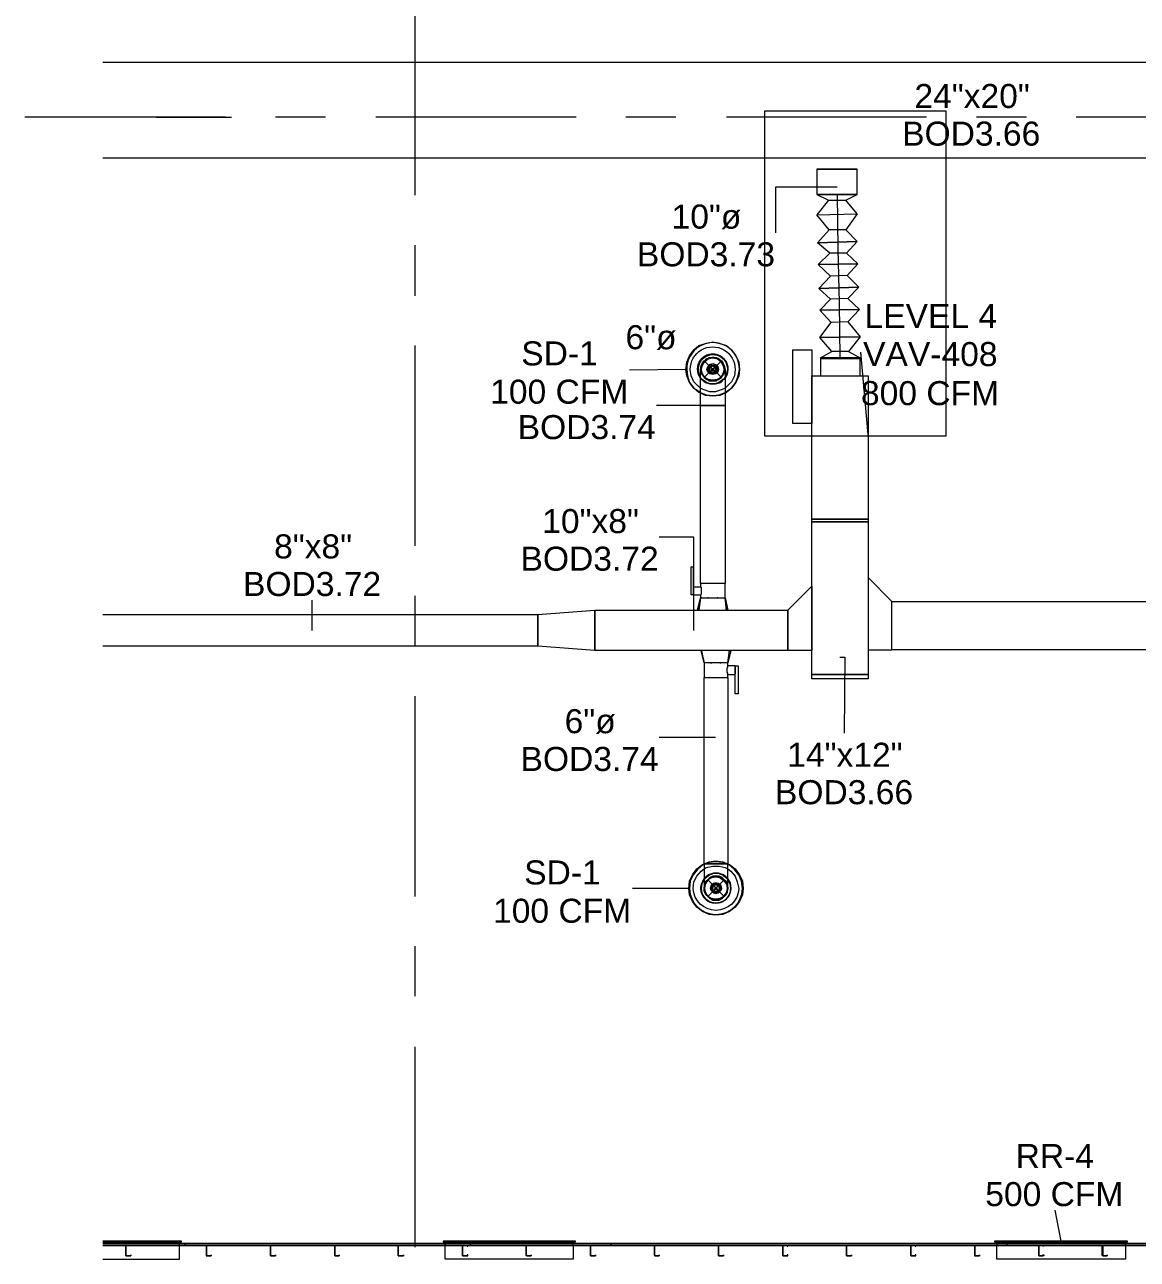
# Model space of a CAD drawing. Header units: metres. Extents: x 98 to 337, y -7 to 53.
# Drawn here: x 105.46 to 112.51, y 37 to 44.83 of the extents above; entities that cross this region are included whole.
import ezdxf

# ---------------------------------------------------------------- set-up
doc = ezdxf.new("R2010")
doc.units = ezdxf.units.M
doc.layers.add('HVAC - Ductos', color=5, linetype='Continuous', lineweight=0)
doc.layers.add('PDF_Text', color=7, linetype='Continuous', lineweight=0)
doc.layers.add('PDF_Geometry', color=7, linetype='Continuous', lineweight=0, true_color=0xaaaaaa)
doc.styles.add('PDF Helvetica', font='')
doc.styles.get('PDF Helvetica').set_extended_font_data('Helvetica')

msp = doc.modelspace()

# ---------------------------------------------------------------- linework, layer by layer
at = {"layer": 'HVAC - Ductos', "lineweight": 0}
for points in [[(105.9562, 44.5892), (116.5903, 44.5892), (116.5903, 43.9799), (105.9562, 43.9799)], [(109.7453, 42.4907), (109.7361, 42.4953), (109.704, 42.5228), (109.6765, 42.5595), (109.6582, 42.6008), (109.6536, 42.642), (109.6582, 42.6878), (109.6765, 42.729), (109.704, 42.7656), (109.7361, 42.7932), (109.7773, 42.8069), (109.8231, 42.816), (109.8689, 42.8069), (109.9102, 42.7932), (109.9422, 42.7656), (109.9698, 42.729), (109.988, 42.6878), (109.9926, 42.642), (109.988, 42.6008), (109.9698, 42.5595), (109.9422, 42.5228), (109.9102, 42.4953), (109.901, 42.4907)], [(109.7727, 42.697), (109.7865, 42.7061), (109.8048, 42.7152), (109.8231, 42.7152), (109.8415, 42.7152), (109.8597, 42.7061), (109.8735, 42.697), (109.8873, 42.6786), (109.8964, 42.6603), (109.8964, 42.642), (109.8964, 42.6236), (109.8873, 42.6053), (109.8735, 42.5916), (109.8597, 42.5778), (109.8415, 42.5732), (109.8231, 42.5686), (109.8048, 42.5732), (109.7865, 42.5778), (109.7727, 42.5916), (109.7589, 42.6053), (109.7544, 42.6236), (109.7498, 42.642), (109.7544, 42.6603), (109.7589, 42.6786), (109.7727, 42.697), (109.7911, 42.7107)], [(109.7544, 42.6099), (109.7544, 42.6145), (109.7544, 42.619), (109.7498, 42.642), (109.7544, 42.6694)], [(109.7544, 42.6694), (109.7544, 42.674)], [(109.7589, 42.674), (109.7727, 42.6924)], [(109.7681, 42.697), (109.8781, 42.5916)], [(109.8781, 42.697), (109.7681, 42.5916)], [(109.7911, 42.7107), (109.7956, 42.7152)], [(109.8002, 42.7107), (109.8231, 42.7152), (109.846, 42.7107)], [(109.8506, 42.7152), (109.8551, 42.7107)], [(109.8551, 42.7107), (109.8735, 42.697), (109.8873, 42.674)], [(109.8918, 42.674), (109.8964, 42.6694)], [(109.8918, 42.6694), (109.8964, 42.642), (109.8918, 42.619)], [(109.7498, 42.6374), (109.7498, 42.6236), (109.7589, 42.6053), (109.7681, 42.5916), (109.7865, 42.5778), (109.8048, 42.5686), (109.8231, 42.5686), (109.8415, 42.5686), (109.8597, 42.5778), (109.8781, 42.5916), (109.8873, 42.6053), (109.8964, 42.6236), (109.8964, 42.6374)], [(109.7911, 42.5778), (109.7727, 42.5916), (109.7589, 42.6145)], [(109.7956, 42.5732), (109.7911, 42.5732)], [(109.846, 42.5732), (109.8231, 42.5686), (109.8002, 42.5732)], [(109.8551, 42.5732), (109.8506, 42.5732)], [(109.8873, 42.6145), (109.8735, 42.5916), (109.8551, 42.5778)], [(109.8964, 42.619), (109.8918, 42.6145), (109.8918, 42.6099)], [(109.901, 42.5228), (109.8827, 42.5137), (109.8415, 42.4999), (109.8048, 42.4999), (109.7635, 42.5137), (109.7453, 42.5228)], [(109.7453, 42.4953), (109.7819, 42.4816), (109.8231, 42.477), (109.8643, 42.4816), (109.901, 42.4953)], [(109.901, 42.4907), (109.8689, 42.477), (109.8231, 42.4725), (109.7773, 42.477), (109.7453, 42.4907)], [(109.7453, 41.2629), (109.7498, 41.2629), (109.7498, 41.2583), (109.7498, 41.2537), (109.7498, 41.2445), (109.7498, 41.2354), (109.7498, 41.2263), (109.7498, 41.2217), (109.7498, 41.2171), (109.7453, 41.2125)], [(109.7453, 41.1941), (109.7361, 41.1162), (109.7407, 41.1162), (109.7498, 41.1162), (109.7681, 41.1162), (109.7727, 41.1162)], [(109.8415, 41.1162), (109.846, 41.1162), (109.8551, 41.1162), (109.8643, 41.1162), (109.8689, 41.1162), (109.8781, 41.1162), (109.8964, 41.1162), (109.9056, 41.1162), (109.9102, 41.1162), (109.901, 41.1941)], [(109.9194, 41.1162), (109.901, 41.1941), (109.9194, 41.1162)], [(105.9562, 41.0888), (108.7144, 41.0888), (108.7144, 40.8872), (105.9562, 40.8872)], [(109.7773, 41.1162), (109.7819, 41.1162), (109.7911, 41.1162), (109.8048, 41.1162)], [(109.8094, 41.1162), (109.814, 41.1162), (109.8369, 41.1162)], [(109.9056, 41.1162), (109.901, 41.1162)], [(109.7681, 40.8597), (109.7589, 40.8597), (109.7544, 40.8597), (109.7498, 40.8597)], [(109.7498, 40.8597), (109.7681, 40.7818), (109.7498, 40.8597)], [(109.7681, 40.7818), (109.7727, 40.7818), (109.7681, 40.7818), (109.7544, 40.8597)], [(109.9194, 40.8597), (109.9285, 40.8597), (109.9331, 40.8597), (109.9377, 40.8597), (109.9194, 40.7818), (109.9148, 40.7818), (109.9102, 40.7818), (109.8964, 40.7818), (109.8827, 40.7818), (109.8643, 40.7818), (109.8415, 40.7818), (109.8231, 40.7818), (109.8048, 40.7818), (109.7911, 40.7818), (109.7773, 40.7818), (109.7727, 40.7818), (109.7681, 40.7818), (109.7681, 40.6901), (109.7773, 40.6901), (109.7911, 40.6901), (109.8048, 40.6901), (109.8231, 40.6901), (109.8415, 40.6901), (109.8643, 40.6901), (109.8827, 40.6901), (109.8964, 40.6901), (109.9102, 40.6901), (109.9148, 40.6901), (109.9194, 40.6901), (109.9194, 40.7085), (109.9652, 40.7085)], [(109.7911, 40.8597), (109.7727, 40.8597)], [(109.8231, 40.8597), (109.8094, 40.8597), (109.8002, 40.8597), (109.7956, 40.8597)], [(109.9148, 40.8597), (109.8964, 40.8597), (109.8918, 40.8597), (109.8873, 40.8597), (109.8781, 40.8597), (109.8643, 40.8597), (109.8597, 40.8597), (109.8551, 40.8597), (109.8323, 40.8597), (109.8277, 40.8597), (109.8048, 40.8597)], [(109.9652, 40.7635), (109.9194, 40.7635), (109.9194, 40.7818), (109.9285, 40.8597)], [(109.9377, 40.8597), (109.9194, 40.7818)], [(109.9194, 40.7085), (109.9194, 40.7131), (109.9194, 40.7177), (109.9148, 40.7222), (109.9148, 40.7314), (109.9148, 40.7405), (109.9148, 40.7497), (109.9194, 40.7543), (109.9194, 40.7589), (109.9194, 40.7635)], [(109.9652, 40.7589), (109.9652, 40.7543), (109.9652, 40.7497), (109.9652, 40.7405), (109.9652, 40.7359), (109.9652, 40.7314), (109.9652, 40.7222), (109.9652, 40.7177), (109.9652, 40.7131)], [(109.7681, 39.5081), (109.8002, 39.5218), (109.8415, 39.5264), (109.8873, 39.5218), (109.9194, 39.5081)], [(109.9194, 39.5035), (109.8873, 39.5172), (109.8415, 39.5218), (109.8002, 39.5172), (109.7681, 39.5035)], [(109.9194, 39.3523), (109.9194, 39.3614), (109.9194, 39.3798), (109.9194, 39.4073), (109.9194, 39.4439), (109.9194, 39.4898), (109.9194, 39.5081), (109.9148, 39.5081), (109.9102, 39.5081), (109.8964, 39.5081), (109.8827, 39.5081), (109.8643, 39.5081), (109.8415, 39.5081), (109.8231, 39.5081), (109.8048, 39.5081), (109.7911, 39.5081), (109.7773, 39.5081), (109.7681, 39.5081), (109.7681, 39.4623), (109.7681, 39.4256), (109.7681, 39.389), (109.7681, 39.366), (109.7681, 39.3569)], [(109.7681, 39.5081), (109.7773, 39.5081), (109.7911, 39.5081), (109.8048, 39.5081), (109.8231, 39.5081), (109.8415, 39.5081), (109.8643, 39.5081), (109.8827, 39.5081), (109.8964, 39.5081), (109.9102, 39.5081), (109.9148, 39.5081), (109.9194, 39.5081)], [(109.7681, 39.476), (109.7819, 39.4852), (109.8231, 39.4943), (109.8643, 39.4943), (109.901, 39.4852), (109.9194, 39.476)], [(109.8689, 39.4256), (109.8735, 39.4256), (109.8735, 39.421), (109.8964, 39.4073), (109.8827, 39.421), (109.8643, 39.4302), (109.8415, 39.4302), (109.8231, 39.4302), (109.8048, 39.421), (109.7911, 39.4073), (109.7773, 39.3936), (109.7681, 39.3752), (109.7681, 39.3614)], [(109.814, 39.2882), (109.7911, 39.3019), (109.7773, 39.3156), (109.7727, 39.334), (109.7681, 39.3523), (109.7727, 39.3752), (109.7773, 39.3936), (109.7911, 39.4073), (109.8048, 39.4164), (109.8231, 39.4256), (109.8415, 39.4302), (109.8643, 39.4256), (109.8781, 39.4164), (109.8964, 39.4073), (109.9056, 39.3936), (109.9148, 39.3752), (109.9102, 39.3936), (109.8964, 39.4073), (109.9102, 39.3844), (109.9148, 39.3844), (109.9148, 39.3798)], [(109.7727, 39.3294), (109.7681, 39.3523), (109.7727, 39.3798), (109.7727, 39.3844)], [(109.7773, 39.3844), (109.7911, 39.4073), (109.814, 39.421)], [(109.7911, 39.4073), (109.8964, 39.3019)], [(109.8964, 39.4073), (109.7911, 39.3019)], [(109.8094, 39.421), (109.814, 39.4256), (109.8185, 39.4256)], [(109.8185, 39.421), (109.8415, 39.4302), (109.8689, 39.421)], [(109.9194, 39.3614), (109.9148, 39.3752), (109.9148, 39.3523), (109.9148, 39.334), (109.9056, 39.3156), (109.8964, 39.3019)], [(109.9102, 39.3798), (109.9148, 39.3523), (109.9102, 39.3294)], [(109.7681, 39.3569), (109.7681, 39.3523)], [(109.7727, 39.3248), (109.7727, 39.3294)], [(109.7911, 39.3065), (109.7773, 39.3248)], [(109.7911, 39.3019), (109.8048, 39.2928), (109.8231, 39.2836), (109.8415, 39.279), (109.8643, 39.2836), (109.8781, 39.2928), (109.8964, 39.3019), (109.8735, 39.2882)], [(109.8185, 39.2836), (109.814, 39.2836), (109.8094, 39.2882)], [(109.8689, 39.2836), (109.8415, 39.279), (109.8185, 39.2836)], [(109.8735, 39.2882), (109.8735, 39.2836), (109.8689, 39.2836)], [(109.9102, 39.3248), (109.8964, 39.3065)], [(109.9148, 39.3294), (109.9148, 39.3248), (109.9102, 39.3248)]]:
    msp.add_lwpolyline(points, dxfattribs=at)
for points in [[(109.901, 42.4953), (109.9056, 42.4999), (109.9422, 42.5228), (109.9698, 42.5595), (109.9835, 42.6008), (109.9926, 42.642, 1.013803), (109.6582, 42.642), (109.6627, 42.6008), (109.6765, 42.5595), (109.704, 42.5228), (109.7407, 42.4999), (109.7453, 42.4953)], [(109.7453, 42.5228), (109.7315, 42.5366), (109.704, 42.5641), (109.6857, 42.6008), (109.6811, 42.642, -1.008117), (109.9652, 42.642), (109.9606, 42.6008), (109.9422, 42.5641), (109.9148, 42.5366), (109.901, 42.5228)], [(109.901, 42.642, 0.646668), (109.7727, 42.697), (109.7865, 42.7107), (109.8048, 42.7152), (109.8231, 42.7198), (109.8415, 42.7152), (109.8597, 42.7107), (109.8781, 42.697), (109.8873, 42.6832), (109.8964, 42.6648), (109.901, 42.642), (109.8964, 42.6374), (109.901, 42.642), (109.901, 42.6282), (109.901, 42.6008), (109.901, 42.5641), (109.901, 42.5183), (109.901, 42.4679), (109.901, 42.4129), (109.901, 41.2858), (109.8964, 41.2858), (109.8873, 41.2858), (109.8781, 41.2858), (109.8597, 41.2858), (109.8415, 41.2858), (109.8231, 41.2858), (109.8048, 41.2858), (109.7865, 41.2858), (109.7681, 41.2858), (109.7589, 41.2858), (109.7498, 41.2858), (109.7453, 41.2858), (109.7453, 41.2629), (109.6994, 41.2629), (109.6994, 41.2583), (109.6994, 41.2537), (109.6994, 41.2445), (109.6994, 41.2399), (109.6994, 41.2308), (109.6994, 41.2263), (109.6994, 41.2217), (109.6994, 41.2171), (109.6994, 41.2125), (109.7453, 41.2125), (109.7453, 41.1941), (109.7269, 41.1162), (109.7315, 41.1162), (109.7269, 41.1162), (109.7453, 41.1941), (109.7498, 41.1941), (109.7544, 41.1941), (109.7589, 41.1941), (109.7681, 41.1941), (109.7865, 41.1941), (109.8048, 41.1941), (109.8231, 41.1941), (109.8415, 41.1941), (109.8597, 41.1941), (109.8781, 41.1941), (109.8873, 41.1941), (109.8918, 41.1941), (109.8964, 41.1941), (109.901, 41.1941), (109.901, 41.2858), (109.8964, 41.2858), (109.8873, 41.2858), (109.8781, 41.2858), (109.8597, 41.2858), (109.8415, 41.2858), (109.8231, 41.2858), (109.8048, 41.2858), (109.7865, 41.2858), (109.7681, 41.2858), (109.7589, 41.2858), (109.7498, 41.2858), (109.7453, 41.2858), (109.7453, 42.4129), (109.7498, 42.4129), (109.7589, 42.4129), (109.7681, 42.4129), (109.7865, 42.4129), (109.8048, 42.4129), (109.8231, 42.4129), (109.8415, 42.4129), (109.8597, 42.4129), (109.8781, 42.4129), (109.8873, 42.4129), (109.8964, 42.4129), (109.901, 42.4129), (109.8964, 42.4129), (109.8873, 42.4129), (109.8781, 42.4129), (109.8597, 42.4129), (109.8415, 42.4129), (109.8231, 42.4129), (109.8048, 42.4129), (109.7865, 42.4129), (109.7681, 42.4129), (109.7589, 42.4129), (109.7498, 42.4129), (109.7453, 42.4129), (109.7453, 42.4495), (109.7453, 42.4999), (109.7453, 42.5503), (109.7453, 42.587), (109.7453, 42.619), (109.7453, 42.6374), (109.7453, 42.642)], [(109.7681, 39.5035), (109.7589, 39.4989), (109.7269, 39.4714), (109.6994, 39.4394), (109.6811, 39.3981), (109.6765, 39.3523, 0.985971), (110.011, 39.3523), (110.0064, 39.3981), (109.988, 39.4394), (109.9606, 39.4714), (109.9285, 39.4989), (109.9194, 39.5035)], [(109.9194, 39.476), (109.9377, 39.4623), (109.9652, 39.4302), (109.9789, 39.3936), (109.988, 39.3523, -0.962325), (109.6994, 39.3523), (109.704, 39.3936), (109.7223, 39.4302), (109.7498, 39.4623), (109.7681, 39.476)]]:
    msp.add_lwpolyline(points, format="xyb", dxfattribs=at)
for points in [[(109.9194, 42.642, 1.340665), (109.7453, 42.5916), (109.7361, 42.6099), (109.7315, 42.642, -1.360571), (109.901, 42.5916), (109.9102, 42.6099), (109.9194, 42.642, 1.017925), (109.7269, 42.642), (109.7315, 42.6099), (109.7453, 42.587, -1.39609)], [(109.7681, 39.4119), (109.7544, 39.389), (109.7453, 39.3523, 0.970517), (109.9377, 39.3523), (109.9331, 39.3844), (109.9194, 39.4073, -1.368098), (109.7498, 39.3523), (109.7544, 39.3844), (109.7681, 39.4073, 1.368652), (109.9377, 39.3523, -1.384019)]]:
    msp.add_lwpolyline(points, format="xyb", close=True, dxfattribs=at)
for points in [[(109.8827, 42.6878), (109.846, 42.7152), (109.8002, 42.7152), (109.7635, 42.6878), (109.7453, 42.642), (109.7635, 42.6008), (109.8002, 42.5686), (109.846, 42.5686), (109.8827, 42.6008), (109.901, 42.642)], [(109.7681, 42.697), (109.7589, 42.6832), (109.7498, 42.6648), (109.7453, 42.642), (109.7498, 42.6374), (109.7453, 42.642), (109.7498, 42.6648), (109.7589, 42.6832)], [(109.7589, 42.6694), (109.7727, 42.6924), (109.7956, 42.7107), (109.8231, 42.7152), (109.8506, 42.7107), (109.8735, 42.6924), (109.8873, 42.6694), (109.8964, 42.642), (109.8873, 42.6145), (109.8735, 42.5916), (109.8506, 42.5778), (109.8231, 42.5732), (109.7956, 42.5778), (109.7727, 42.5916), (109.7589, 42.6145), (109.7498, 42.642)], [(109.7911, 42.6603), (109.8048, 42.674), (109.8231, 42.6786), (109.8415, 42.674), (109.8551, 42.6603), (109.8597, 42.642), (109.8551, 42.6236), (109.8415, 42.6145), (109.8231, 42.6099), (109.8048, 42.6145), (109.7911, 42.6236), (109.7865, 42.642)], [(109.7956, 42.6603), (109.8048, 42.674), (109.8231, 42.6786), (109.8415, 42.674), (109.8506, 42.6603), (109.8551, 42.642), (109.8506, 42.6282), (109.8415, 42.6145), (109.8231, 42.6099), (109.8048, 42.6145), (109.7956, 42.6282), (109.7911, 42.642)], [(109.8002, 42.6603), (109.814, 42.6694), (109.8323, 42.6694), (109.846, 42.6603), (109.8506, 42.642), (109.846, 42.6282), (109.8323, 42.619), (109.814, 42.619), (109.8002, 42.6282), (109.7956, 42.642)], [(109.8048, 42.6557), (109.814, 42.6648), (109.8323, 42.6648), (109.8415, 42.6557), (109.846, 42.642), (109.8415, 42.6282), (109.8323, 42.619), (109.814, 42.619), (109.8048, 42.6282), (109.8002, 42.642)], [(109.8094, 42.6557), (109.8231, 42.6648), (109.8369, 42.6557), (109.8415, 42.642), (109.8369, 42.6282), (109.8231, 42.6236), (109.8094, 42.6282), (109.8048, 42.642)], [(109.8185, 42.6465), (109.8185, 42.642), (109.8185, 42.6465), (109.8277, 42.6465), (109.8277, 42.642), (109.8277, 42.6465)], [(109.7498, 42.5824), (109.7773, 42.5641), (109.8048, 42.5503), (109.8415, 42.5503), (109.8689, 42.5641), (109.8964, 42.5824), (109.8735, 42.5595), (109.8415, 42.5503), (109.8048, 42.5503), (109.7773, 42.5595), (109.7498, 42.5824), (109.7453, 42.587), (109.7498, 42.5824), (109.7453, 42.5916)], [(109.901, 42.5916), (109.8964, 42.5824), (109.8689, 42.5641), (109.8415, 42.5503), (109.8048, 42.5503), (109.7773, 42.5641), (109.7498, 42.5824), (109.7773, 42.5595), (109.8048, 42.5503), (109.8415, 42.5503), (109.8735, 42.5595), (109.8964, 42.5824), (109.901, 42.587), (109.8964, 42.5824)], [(109.8277, 42.6374), (109.8277, 42.642), (109.8277, 42.6374), (109.8185, 42.6374), (109.8185, 42.642), (109.8185, 42.6374)], [(109.901, 42.587), (109.9148, 42.6099), (109.9194, 42.642), (109.9148, 42.6099)], [(110.4508, 40.7085), (110.4508, 41.6752), (110.8082, 41.6752), (110.8082, 40.7085)], [(109.6857, 41.3911), (109.6994, 41.3911), (109.6994, 41.2125), (109.6857, 41.2125)], [(110.9593, 40.8643), (110.9593, 41.1712), (110.8082, 41.3225), (110.8082, 40.8643)], [(110.2996, 41.1162), (110.4508, 41.2675), (110.4508, 40.8597), (110.2996, 40.8597)], [(109.7544, 41.1941), (109.7498, 41.1941)], [(109.7956, 41.1941), (109.7911, 41.1941)], [(109.8551, 41.1941), (109.8506, 41.1941)], [(115.3532, 40.8643), (110.9593, 40.8643), (110.9593, 41.1712), (115.3532, 41.1712)], [(109.0763, 40.8597), (108.7144, 40.8872), (108.7144, 41.0888), (109.0763, 41.1162)], [(109.0763, 41.1162), (110.2996, 41.1162), (110.2996, 40.8597), (109.0763, 40.8597)], [(109.9148, 41.1162), (109.9194, 41.1162)], [(109.8094, 40.7818), (109.814, 40.7818), (109.8185, 40.7818), (109.814, 40.7818)], [(109.8689, 40.7818), (109.8735, 40.7818)], [(109.9194, 40.6901), (109.9194, 39.5081), (109.9285, 39.5035), (109.9652, 39.476), (109.9926, 39.4394), (110.011, 39.3981), (110.0156, 39.3523), (110.011, 39.311), (109.9926, 39.2698), (109.9652, 39.2332), (109.9285, 39.2057), (109.8873, 39.1874), (109.8415, 39.1828), (109.8002, 39.1874), (109.7589, 39.2057), (109.7223, 39.2332), (109.6949, 39.2698), (109.6765, 39.311), (109.6719, 39.3523), (109.6765, 39.3981), (109.6949, 39.4394), (109.7223, 39.476), (109.7589, 39.5035), (109.7681, 39.5081), (109.7681, 40.6901), (109.7773, 40.6901), (109.7911, 40.6901), (109.8048, 40.6901), (109.8231, 40.6901), (109.8415, 40.6901), (109.8643, 40.6901), (109.8827, 40.6901), (109.8964, 40.6901), (109.9102, 40.6901), (109.9148, 40.6901)], [(109.9835, 40.5848), (109.9652, 40.5848), (109.9652, 40.7635), (109.9835, 40.7635)], [(110.4508, 40.7085), (110.8082, 40.7085), (110.8082, 40.681), (110.4508, 40.681)], [(109.7681, 39.4164), (109.7956, 39.4394), (109.8277, 39.4485), (109.8597, 39.4485), (109.8918, 39.4394), (109.9194, 39.4164), (109.9194, 39.4119), (109.9194, 39.4164), (109.8918, 39.4394), (109.8597, 39.4485), (109.8277, 39.4485), (109.7956, 39.4394), (109.7681, 39.4164), (109.7681, 39.4119)], [(109.9148, 39.4164), (109.8918, 39.4348), (109.8597, 39.4485), (109.8277, 39.4485), (109.7956, 39.4348), (109.7727, 39.4164), (109.7681, 39.4073), (109.7727, 39.4164), (109.7956, 39.4348), (109.8277, 39.4485), (109.8597, 39.4485), (109.8918, 39.4348), (109.9148, 39.4164), (109.9194, 39.4073)], [(109.9056, 39.3981), (109.8689, 39.4256), (109.8185, 39.4256), (109.7819, 39.3981), (109.7681, 39.3523), (109.7819, 39.311), (109.8185, 39.2836), (109.8689, 39.2836), (109.9056, 39.311), (109.9194, 39.3523)], [(109.7681, 39.3523), (109.7681, 39.3614), (109.7681, 39.3523), (109.7681, 39.334)], [(109.7773, 39.3798), (109.7911, 39.4027), (109.814, 39.421), (109.8415, 39.4256), (109.8689, 39.421), (109.8918, 39.4027), (109.9102, 39.3798), (109.9148, 39.3523), (109.9102, 39.3294), (109.8918, 39.3019), (109.8689, 39.2882), (109.8415, 39.2836), (109.814, 39.2882), (109.7911, 39.3019), (109.7773, 39.3294), (109.7727, 39.3523)], [(109.7727, 39.334), (109.7773, 39.3156), (109.7911, 39.3019), (109.8048, 39.2882), (109.8231, 39.279), (109.8415, 39.279), (109.8643, 39.279), (109.8827, 39.2882), (109.8964, 39.3019), (109.9102, 39.3156), (109.9148, 39.334), (109.9194, 39.3523), (109.9194, 39.3614), (109.9194, 39.3523), (109.9148, 39.334), (109.9102, 39.3156), (109.8964, 39.3019), (109.8827, 39.2882), (109.8643, 39.279), (109.8415, 39.279), (109.8231, 39.279), (109.8048, 39.2882), (109.7911, 39.3019), (109.7773, 39.3156)], [(109.814, 39.3706), (109.8094, 39.3523), (109.814, 39.3706), (109.8277, 39.3844), (109.8415, 39.389), (109.8597, 39.3844), (109.8735, 39.3706), (109.8781, 39.3523), (109.8735, 39.3706), (109.8597, 39.3844), (109.8415, 39.389), (109.8277, 39.3844)], [(109.8231, 39.3706), (109.8185, 39.3523), (109.8231, 39.3706), (109.8369, 39.3798), (109.8506, 39.3798), (109.8643, 39.3706), (109.8689, 39.3523), (109.8643, 39.3706), (109.8506, 39.3798), (109.8369, 39.3798)], [(109.8277, 39.3706), (109.8415, 39.3752), (109.8597, 39.3706), (109.8643, 39.3523), (109.8597, 39.3386), (109.8415, 39.334), (109.8277, 39.3386), (109.8231, 39.3523)], [(109.8415, 39.3569), (109.8369, 39.3523), (109.8415, 39.3614), (109.846, 39.3614), (109.8506, 39.3523), (109.846, 39.3569)], [(109.9377, 39.3523), (109.9331, 39.389), (109.9194, 39.4119), (109.9331, 39.389)], [(109.8735, 39.3386), (109.8781, 39.3523), (109.8735, 39.3386), (109.8597, 39.3248), (109.8415, 39.3202), (109.8277, 39.3248), (109.814, 39.3386), (109.8094, 39.3523), (109.814, 39.3386), (109.8277, 39.3248), (109.8415, 39.3202), (109.8597, 39.3248)], [(109.8643, 39.3386), (109.8689, 39.3523), (109.8643, 39.3386), (109.8506, 39.3294), (109.8369, 39.3294), (109.8231, 39.3386), (109.8185, 39.3523), (109.8231, 39.3386), (109.8369, 39.3294), (109.8506, 39.3294)], [(109.846, 39.3477), (109.8506, 39.3523), (109.846, 39.3477), (109.8415, 39.3477), (109.8369, 39.3523), (109.8415, 39.3477)]]:
    msp.add_lwpolyline(points, close=True, dxfattribs=at)
at = {"layer": 'PDF_Geometry', "lineweight": 0}
for points in [[(107.9354, 45.0152), (107.9354, 43.7461)], [(105.9378, 44.241), (105.4613, 44.241)], [(106.735, 44.241), (105.9378, 44.241)], [(106.2952, 44.241), (106.5335, 44.241), (106.7717, 44.241)], [(107.3673, 44.241), (107.0512, 44.241)], [(108.9572, 44.241), (107.688, 44.241)], [(109.5894, 44.241), (109.2733, 44.241)], [(111.1793, 44.241), (109.9102, 44.241)], [(111.8116, 44.241), (111.4955, 44.241)], [(113.4014, 44.241), (112.1277, 44.241)], [(110.4829, 43.9111), (110.4829, 43.7507), (110.5562, 43.7141), (110.4829, 43.6225), (110.7395, 43.627), (110.6662, 43.7141)], [(110.5562, 43.7141), (110.6662, 43.7141), (110.7395, 43.7507), (110.7395, 43.9111)], [(110.6112, 43.7966), (110.2217, 43.7966), (110.2217, 43.5079)], [(110.6112, 43.7507), (110.6158, 43.4071), (110.6249, 43.0635), (110.6295, 42.7152)], [(110.6662, 43.5263), (110.7395, 43.4529), (110.4875, 43.4437), (110.5608, 43.5263), (110.4829, 43.6225), (110.7395, 43.627), (110.6662, 43.5263), (110.5608, 43.5263)], [(107.9354, 43.4301), (107.9354, 43.1093)], [(110.6707, 43.3796), (110.7441, 43.3109), (110.492, 43.3063), (110.5654, 43.3796), (110.4875, 43.4437), (110.7395, 43.4529), (110.6707, 43.3796), (110.5654, 43.3796)], [(110.6753, 43.2376), (110.7486, 43.1643), (110.4966, 43.1552), (110.57, 43.233), (110.492, 43.3063), (110.7441, 43.3109), (110.6753, 43.2376), (110.57, 43.233)], [(110.6799, 43.0909), (110.7532, 43.0223), (110.5012, 43.0177), (110.57, 43.0864), (110.4966, 43.1552), (110.7486, 43.1643), (110.6799, 43.0909), (110.57, 43.0864)], [(110.6799, 42.9443), (110.7578, 42.8481), (110.5012, 42.8436), (110.5745, 42.9398), (110.5012, 43.0177), (110.7532, 43.0223), (110.6799, 42.9443), (110.5745, 42.9398)], [(110.6844, 42.7565), (110.7578, 42.7152), (110.5058, 42.7152), (110.5791, 42.7565), (110.5012, 42.8436), (110.7578, 42.8481), (110.6844, 42.7565), (110.5791, 42.7565)], [(107.9354, 42.7932), (107.9354, 41.524)], [(110.8082, 42.2296), (110.7624, 42.7519)], [(110.7578, 42.7152), (110.7532, 42.7152), (110.7349, 42.7152), (110.7074, 42.7152), (110.6707, 42.7152), (110.6295, 42.7152), (110.5928, 42.7152), (110.5562, 42.7152), (110.5287, 42.7152), (110.5104, 42.7152), (110.5058, 42.7152)], [(109.6536, 42.642), (109.2962, 42.6374)], [(109.8231, 42.4129), (109.4658, 42.4129)], [(109.704, 40.988), (109.704, 41.579), (109.484, 41.579)], [(107.2848, 40.988), (107.2848, 41.1804)], [(107.9354, 41.2079), (107.9354, 40.8917)], [(110.6295, 40.8185), (110.6616, 40.8185), (110.657, 40.3374)], [(107.9354, 40.571), (107.9354, 39.3019)], [(109.8415, 40.3099), (109.484, 40.3099)], [(109.6719, 39.3523), (109.3145, 39.3523)], [(107.9354, 38.9858), (107.9354, 38.6696)], [(107.9354, 38.3489), (107.9354, 37.0798)], [(112.0315, 37.1164), (111.9949, 37.3135)], [(105.9562, 37.1118), (106.4555, 37.1118), (106.4555, 37.1164), (105.9562, 37.1164), (106.4327, 37.1164)], [(105.9562, 37.0019), (106.4418, 37.0019), (106.4418, 37.089), (105.9562, 37.089), (106.4418, 37.089), (106.4418, 37.1118), (106.451, 37.1118)], [(124.5578, 37.1027), (117.6257, 37.1027), (116.7369, 37.1027), (112.5767, 37.1027), (111.6878, 37.1027), (109.1771, 37.1027), (108.2882, 37.1027), (106.4785, 37.1027), (105.9562, 37.1027), (106.4785, 37.1027), (106.4785, 37.089), (105.9562, 37.089), (106.4785, 37.089), (106.4785, 37.1027), (108.2882, 37.1027), (109.1771, 37.1027), (111.6878, 37.1027), (112.5767, 37.1027), (116.7369, 37.1027), (117.6257, 37.1027), (124.5578, 37.1027)], [(108.1141, 37.1118), (108.9526, 37.1118)], [(108.9297, 37.1164), (108.1371, 37.1164)], [(111.6146, 37.1118), (111.6237, 37.1118), (111.6237, 37.089), (112.4393, 37.089), (112.4393, 37.0019), (111.6237, 37.0019), (111.6237, 37.089), (112.4393, 37.089), (112.4393, 37.1118), (112.453, 37.1118), (112.453, 37.1164), (111.61, 37.1164), (111.61, 37.1118), (112.453, 37.1118)], [(112.4301, 37.1164), (111.6329, 37.1164)]]:
    msp.add_lwpolyline(points, dxfattribs=at)
at = {"layer": 'PDF_Geometry', "color": 240, "lineweight": 0, "true_color": 0xed1f24}
msp.add_lwpolyline([(110.1543, 44.2805), (111.3012, 44.2805), (111.3012, 42.2193), (110.1543, 42.2193)], close=True, dxfattribs=at)
at = {"layer": 'PDF_Geometry', "lineweight": 0}
for points in [[(110.4829, 43.9111), (110.4875, 43.9111), (110.5012, 43.9111), (110.5196, 43.9111), (110.547, 43.9111), (110.5791, 43.9111), (110.6112, 43.9111), (110.6432, 43.9111), (110.6753, 43.9111), (110.7028, 43.9111), (110.7211, 43.9111), (110.7349, 43.9111), (110.7395, 43.9111), (110.7349, 43.9111), (110.7211, 43.9111), (110.7028, 43.9111), (110.6753, 43.9111), (110.6432, 43.9111), (110.6112, 43.9111), (110.5791, 43.9111), (110.547, 43.9111), (110.5196, 43.9111), (110.5012, 43.9111), (110.4875, 43.9111)], [(110.4829, 43.7507), (110.4875, 43.7507), (110.5012, 43.7507), (110.5196, 43.7507), (110.547, 43.7507), (110.5791, 43.7507), (110.6112, 43.7507), (110.6432, 43.7507), (110.6753, 43.7507), (110.7028, 43.7507), (110.7211, 43.7507), (110.7349, 43.7507), (110.7395, 43.7507), (110.7349, 43.7507), (110.7211, 43.7507), (110.7028, 43.7507), (110.6753, 43.7507), (110.6432, 43.7507), (110.6112, 43.7507), (110.5791, 43.7507), (110.547, 43.7507), (110.5196, 43.7507), (110.5012, 43.7507), (110.4875, 43.7507)], [(110.4829, 43.7507), (110.7395, 43.7507)], [(110.3317, 42.7656), (110.4508, 42.7656), (110.4508, 42.2983), (110.3317, 42.2983)], [(110.7578, 42.7107), (110.7486, 42.7107), (110.7303, 42.7107), (110.7028, 42.7107), (110.6707, 42.7107), (110.6295, 42.7107), (110.5928, 42.7107), (110.5562, 42.7107), (110.5287, 42.7107), (110.5104, 42.7107), (110.5058, 42.7107), (110.5058, 42.6008), (110.5104, 42.6008), (110.5241, 42.6008), (110.5424, 42.6008), (110.57, 42.6008), (110.5974, 42.6008), (110.6295, 42.6008), (110.6616, 42.6008), (110.6936, 42.6008), (110.7211, 42.6008), (110.7395, 42.6008), (110.7532, 42.6008), (110.7578, 42.6008), (110.7578, 42.7107), (110.7578, 42.7152), (110.7532, 42.7152), (110.7349, 42.7152), (110.7074, 42.7152), (110.6707, 42.7152), (110.6295, 42.7152), (110.5928, 42.7152), (110.5562, 42.7152), (110.5287, 42.7152), (110.5104, 42.7152), (110.5058, 42.7152), (110.5058, 42.7107), (110.5104, 42.7107), (110.5287, 42.7107), (110.5562, 42.7107), (110.5928, 42.7107), (110.6295, 42.7107), (110.6707, 42.7107), (110.7028, 42.7107), (110.7303, 42.7107), (110.7486, 42.7107)], [(110.7578, 42.7107), (110.7532, 42.7107), (110.7395, 42.7107), (110.7211, 42.7107), (110.6936, 42.7107), (110.6616, 42.7107), (110.6295, 42.7107), (110.5974, 42.7107), (110.57, 42.7107), (110.5424, 42.7107), (110.5241, 42.7107), (110.5104, 42.7107), (110.5058, 42.7107), (110.5104, 42.7107), (110.5241, 42.7107), (110.5424, 42.7107), (110.57, 42.7107), (110.5974, 42.7107), (110.6295, 42.7107), (110.6616, 42.7107), (110.6936, 42.7107), (110.7211, 42.7107), (110.7395, 42.7107), (110.7532, 42.7107)], [(110.8082, 42.6008), (110.8082, 41.6936), (110.4508, 41.6936), (110.4508, 42.6008)], [(110.8082, 41.6936), (110.8082, 41.6752), (110.4508, 41.6752), (110.4508, 41.6936)], [(108.2882, 37.1027), (108.2882, 37.089), (108.2654, 37.089), (108.2882, 37.089), (108.2882, 37.1027), (106.4785, 37.1027), (106.4785, 37.089), (106.616, 37.089), (106.4785, 37.089), (106.4785, 37.1027)], [(108.9526, 37.1164), (108.1141, 37.1164), (108.1141, 37.1118), (108.1279, 37.1118), (108.1279, 37.089), (108.9388, 37.089), (108.9388, 37.1118), (108.9526, 37.1118)], [(108.2882, 37.089), (108.2882, 37.1027)], [(108.2882, 37.089), (109.1771, 37.089), (109.1771, 37.1027), (109.1771, 37.089)], [(111.6878, 37.1027), (111.6878, 37.089), (111.5137, 37.089), (111.6878, 37.089), (111.6878, 37.1027), (109.1771, 37.1027), (109.1771, 37.089), (109.4566, 37.089), (109.1771, 37.089), (109.1771, 37.1027)], [(111.6878, 37.089), (111.6878, 37.1027)], [(111.6878, 37.089), (112.5767, 37.089), (112.5767, 37.1027), (112.5767, 37.089)], [(106.034, 37.089), (105.9562, 37.089)], [(106.1028, 37.089), (106.1028, 37.0294), (106.1028, 37.0248), (106.1348, 37.0248), (106.1348, 37.0294), (106.1348, 37.0248), (106.1028, 37.0248), (106.1028, 37.0294), (106.1028, 37.089), (106.1348, 37.089)], [(106.2723, 37.089), (106.1165, 37.089)], [(106.1348, 37.0844), (106.1348, 37.089)], [(106.4373, 37.089), (106.3548, 37.089)], [(106.6434, 37.089), (106.616, 37.089), (106.6114, 37.089), (106.6114, 37.0294), (106.6114, 37.0248), (106.616, 37.0248), (106.6434, 37.0248), (106.6434, 37.0294), (106.6434, 37.0248), (106.616, 37.0248), (106.616, 37.0294), (106.616, 37.089), (106.6434, 37.089), (106.6434, 37.0844)], [(107.0191, 37.089), (106.6434, 37.089)], [(107.0512, 37.089), (107.0191, 37.089), (107.0191, 37.0294), (107.0191, 37.0248), (107.0512, 37.0248), (107.0512, 37.0294), (107.0512, 37.0248), (107.0191, 37.0248), (107.0191, 37.0294), (107.0191, 37.089), (107.0512, 37.089), (107.0512, 37.0844)], [(107.4269, 37.089), (107.0512, 37.089)], [(107.4544, 37.089), (107.4269, 37.089), (107.4269, 37.0294), (107.4269, 37.0248), (107.4544, 37.0248), (107.4544, 37.0294), (107.4544, 37.0248), (107.4269, 37.0248), (107.4269, 37.0294), (107.4269, 37.089), (107.4544, 37.089), (107.4544, 37.0844)], [(107.8346, 37.089), (107.4544, 37.089)], [(107.8622, 37.089), (107.8346, 37.089), (107.83, 37.089), (107.83, 37.0294), (107.83, 37.0248), (107.8346, 37.0248), (107.8622, 37.0248), (107.8622, 37.0294), (107.8622, 37.0248), (107.8346, 37.0248), (107.83, 37.0248), (107.83, 37.0294), (107.83, 37.089), (107.8346, 37.089), (107.8622, 37.089), (107.8622, 37.0844)], [(108.2378, 37.089), (107.8622, 37.089)], [(108.9388, 37.089), (108.9388, 37.0019), (108.1279, 37.0019), (108.1279, 37.089)], [(108.2562, 37.089), (108.1371, 37.089)], [(108.27, 37.089), (108.2378, 37.089), (108.2378, 37.0294), (108.2378, 37.0248), (108.27, 37.0248), (108.27, 37.0294), (108.2654, 37.0294), (108.2654, 37.0248), (108.2378, 37.0248), (108.2378, 37.0294), (108.2378, 37.089), (108.2654, 37.089), (108.2654, 37.0844), (108.27, 37.0844)], [(108.4944, 37.089), (108.3386, 37.089)], [(108.7327, 37.089), (108.5769, 37.089)], [(108.6456, 37.089), (108.6411, 37.089), (108.6411, 37.0294), (108.6456, 37.0248), (108.6731, 37.0248), (108.6731, 37.0294), (108.6731, 37.0248), (108.6456, 37.0248), (108.6411, 37.0248), (108.6411, 37.0294), (108.6411, 37.089), (108.6456, 37.089), (108.6731, 37.089)], [(108.6731, 37.0844), (108.6731, 37.089)], [(108.9342, 37.089), (108.8152, 37.089)], [(109.0488, 37.089), (109.0488, 37.0294), (109.0488, 37.0248), (109.0809, 37.0248), (109.0809, 37.0294), (109.0809, 37.0248), (109.0488, 37.0248), (109.0488, 37.0294), (109.0488, 37.089), (109.0809, 37.089)], [(109.0809, 37.0844), (109.0809, 37.089)], [(109.484, 37.089), (109.4566, 37.089), (109.452, 37.089), (109.452, 37.0294), (109.4566, 37.0248), (109.484, 37.0248), (109.484, 37.0294), (109.484, 37.0248), (109.4566, 37.0248), (109.4566, 37.0294), (109.4566, 37.089), (109.484, 37.089), (109.484, 37.0844)], [(109.8597, 37.089), (109.484, 37.089)], [(109.8918, 37.089), (109.8597, 37.089), (109.8597, 37.0294), (109.8597, 37.0248), (109.8918, 37.0248), (109.8918, 37.0294), (109.8918, 37.0248), (109.8597, 37.0248), (109.8597, 37.0294), (109.8597, 37.089), (109.8918, 37.089), (109.8918, 37.0844)], [(110.2675, 37.089), (109.8918, 37.089)], [(110.2996, 37.089), (110.2675, 37.089), (110.2675, 37.0294), (110.2675, 37.0248), (110.2996, 37.0248), (110.2996, 37.0294), (110.2951, 37.0294), (110.2951, 37.0248), (110.2675, 37.0248), (110.2675, 37.0294), (110.2675, 37.089), (110.2951, 37.089), (110.2951, 37.0844), (110.2996, 37.0844)], [(110.6753, 37.089), (110.2951, 37.089)], [(110.7028, 37.089), (110.6753, 37.089), (110.6707, 37.089), (110.6707, 37.0294), (110.6707, 37.0248), (110.6753, 37.0248), (110.7028, 37.0248), (110.7028, 37.0294), (110.7028, 37.0248), (110.6753, 37.0248), (110.6707, 37.0248), (110.6707, 37.0294), (110.6707, 37.089), (110.6753, 37.089), (110.7028, 37.089), (110.7028, 37.0844)], [(111.0785, 37.089), (110.7028, 37.089)], [(111.1106, 37.089), (111.0785, 37.089), (111.0785, 37.0294), (111.0785, 37.0248), (111.1106, 37.0248), (111.1106, 37.0294), (111.106, 37.0294), (111.106, 37.0248), (111.0785, 37.0248), (111.0785, 37.0294), (111.0785, 37.089), (111.106, 37.089), (111.106, 37.0844), (111.1106, 37.0844)], [(111.4863, 37.089), (111.1106, 37.089)], [(111.5137, 37.089), (111.4863, 37.089), (111.4817, 37.089), (111.4817, 37.0294), (111.4817, 37.0248), (111.4863, 37.0248), (111.5137, 37.0248), (111.5137, 37.0294), (111.5137, 37.0248), (111.4863, 37.0248), (111.4863, 37.0294), (111.4863, 37.089), (111.5137, 37.089), (111.5137, 37.0844)], [(111.7566, 37.089), (111.6329, 37.089)], [(111.9949, 37.089), (111.8345, 37.089)], [(111.9215, 37.0844), (111.9169, 37.0844), (111.9169, 37.089), (111.8895, 37.089), (111.8895, 37.0294), (111.8895, 37.0248), (111.9169, 37.0248), (111.9169, 37.0294), (111.9215, 37.0294), (111.9215, 37.0248), (111.8895, 37.0248), (111.8895, 37.0294), (111.8895, 37.089), (111.9215, 37.089)], [(112.2331, 37.089), (112.0727, 37.089)], [(112.2972, 37.089), (112.2972, 37.0294), (112.2972, 37.0248), (112.3247, 37.0248), (112.3247, 37.0294), (112.3247, 37.0248), (112.2972, 37.0248), (112.2926, 37.0294), (112.2926, 37.089), (112.2972, 37.089), (112.3247, 37.089)], [(112.4347, 37.089), (112.311, 37.089)], [(112.3247, 37.0844), (112.3247, 37.089)]]:
    msp.add_lwpolyline(points, close=True, dxfattribs=at)

# ---------------------------------------------------------------- texts
at = {"layer": 'PDF_Text', "lineweight": 0, "char_height": 0.15242, "attachment_point": 4, "style": 'PDF Helvetica'}
for s, insert in [('24"x20"', (111.1019, 44.3737)), ('BOD3.66', (111.024, 44.1354)), ('10"ø', (109.5624, 43.6085)), ('BOD3.73', (109.3425, 43.3703)), ('LEVEL 4', (110.7858, 42.9808)), ('6"ø', (109.2699, 42.844)), ('SD-1', (108.6094, 42.7425)), ('VAV-408', (110.7766, 42.738)), ('100 CFM', (108.4124, 42.4997)), ('800 CFM', (110.7629, 42.4905)), ('BOD3.74', (108.5865, 42.2752)), ('10"x8"', (108.7423, 41.6796)), ('8"x8"', (107.0424, 41.5192)), ('BOD3.72', (108.6048, 41.4413)), ('BOD3.72', (106.8454, 41.2809)), ('6"ø', (108.8843, 40.4104)), ('BOD3.74', (108.6048, 40.1721)), ('14"x12"', (110.2955, 40.1996)), ('BOD3.66', (110.2176, 39.9614)), ('SD-1', (108.6278, 39.4528)), ('100 CFM', (108.4307, 39.2099)), ('RR-4', (111.7434, 37.6567)), ('500 CFM', (111.551, 37.4139))]:
    msp.add_mtext(s, dxfattribs=dict(at, insert=insert))

doc.saveas('drawing.dxf')
